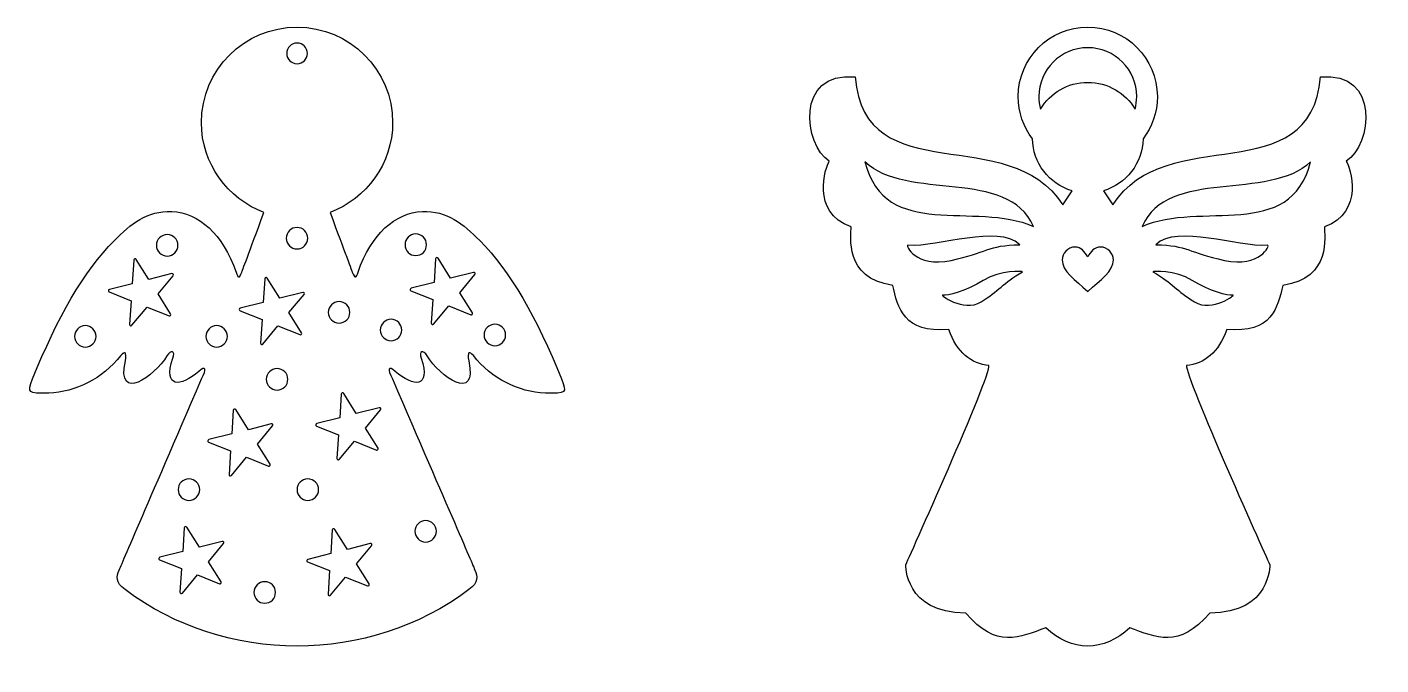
# Model space of a CAD drawing. Header units: centimetres. Extents: x -1 to 124, y -94 to 8.
# Drawn here: x -0.39 to 21.48, y -17.88 to -7.58 of the extents above; entities that cross this region are included whole.
import ezdxf

# ---------------------------------------------------------------- set-up
doc = ezdxf.new("R2010")
doc.units = ezdxf.units.CM
doc.header["$MEASUREMENT"] = 0
doc.layers.add('layer 1', color=7, linetype='Continuous')

msp = doc.modelspace()

# ---------------------------------------------------------------- linework, layer by layer
at = {"layer": 'layer 1', "color": 250}
for points, knots in [([(1.87031, -12.89317), (1.92818, -12.78726), (2.01422, -12.81246), (1.96444, -12.93025), (1.96444, -12.93025), (1.80506, -13.42258), (2.08884, -13.39408), (2.38656, -13.1413), (2.38656, -13.1413), (2.49564, -13.04765), (2.51847, -13.09566), (2.42934, -13.26394), (2.42934, -13.26394), (1.5414, -15.32316), (1.09742, -16.35274), (1.09742, -16.35274), (1.09742, -16.35274), (1.05756, -16.45365), (1.03178, -16.55174), (1.19439, -16.66649), (1.19439, -16.66649), (2.8079, -17.8842), (5.13552, -17.8842), (6.74903, -16.66649), (6.74903, -16.66649), (6.91164, -16.55174), (6.88586, -16.45365), (6.846, -16.35274), (6.846, -16.35274), (6.846, -16.35274), (6.40202, -15.32316), (5.51408, -13.26394), (5.51408, -13.26394), (5.42495, -13.09566), (5.44778, -13.04765), (5.55686, -13.1413), (5.55686, -13.1413), (5.85458, -13.39408), (6.13836, -13.42258), (5.97898, -12.93025), (5.97898, -12.93025), (5.9292, -12.81246), (6.01524, -12.78726), (6.07311, -12.89317), (6.07311, -12.89317), (6.27172, -13.22058), (6.89651, -13.66165), (6.74476, -12.97161), (6.74476, -12.97161), (6.72194, -12.82872), (6.75379, -12.80497), (6.82035, -12.88748), (6.82035, -12.88748), (7.11767, -13.26134), (7.54406, -13.47572), (7.98402, -13.4921), (7.98402, -13.4921), (8.32435, -13.5066), (8.33297, -13.48809), (8.24311, -13.26389), (8.24311, -13.26389), (7.8467, -12.27466), (7.41776, -11.52534), (6.92318, -11.02893), (6.92318, -11.02893), (6.65727, -10.76204), (6.39395, -10.54221), (5.99592, -10.55978), (5.99592, -10.55978), (5.55631, -10.57918), (5.17303, -10.92269), (4.95655, -11.53846), (4.95655, -11.53846), (4.92799, -11.63454), (4.90564, -11.64881), (4.86384, -11.53846), (4.86384, -11.53846), (4.86384, -11.53846), (4.74454, -11.21708), (4.50591, -10.57429), (4.50591, -10.57429), (5.08974, -10.35381), (5.5164, -9.78548), (5.5164, -9.12446), (5.5164, -9.12446), (5.5164, -8.27136), (4.82483, -7.57977), (3.97171, -7.57977), (3.97171, -7.57977), (3.11859, -7.57977), (2.42702, -8.27136), (2.42702, -9.12446), (2.42702, -9.12446), (2.42702, -9.78548), (2.85368, -10.35381), (3.43751, -10.57429), (3.43751, -10.57429), (3.19888, -11.21708), (3.07958, -11.53846), (3.07958, -11.53846), (3.07958, -11.53846), (3.03778, -11.64881), (3.01543, -11.63454), (2.98687, -11.53846), (2.98687, -11.53846), (2.77039, -10.92269), (2.38711, -10.57918), (1.9475, -10.55978), (1.9475, -10.55978), (1.54947, -10.54221), (1.28615, -10.76204), (1.02024, -11.02893), (1.02024, -11.02893), (0.52566, -11.52534), (0.09672, -12.27466), (-0.29969, -13.26389), (-0.29969, -13.26389), (-0.38955, -13.48809), (-0.38093, -13.5066), (-0.0406, -13.4921), (-0.0406, -13.4921), (0.39936, -13.47572), (0.82575, -13.26134), (1.12307, -12.88748), (1.12307, -12.88748), (1.18963, -12.80497), (1.22148, -12.82872), (1.19866, -12.97161), (1.19866, -12.97161), (1.04691, -13.66165), (1.6717, -13.22058), (1.87031, -12.89317)], [0, 0, 0, 0, 0.02941176, 0.02941176, 0.02941176, 0.02941176, 0.05882353, 0.05882353, 0.05882353, 0.05882353, 0.08823529, 0.08823529, 0.08823529, 0.08823529, 0.11764706, 0.11764706, 0.11764706, 0.11764706, 0.14705882, 0.14705882, 0.14705882, 0.14705882, 0.17647059, 0.17647059, 0.17647059, 0.17647059, 0.20588235, 0.20588235, 0.20588235, 0.20588235, 0.23529412, 0.23529412, 0.23529412, 0.23529412, 0.26470588, 0.26470588, 0.26470588, 0.26470588, 0.29411765, 0.29411765, 0.29411765, 0.29411765, 0.32352941, 0.32352941, 0.32352941, 0.32352941, 0.35294118, 0.35294118, 0.35294118, 0.35294118, 0.38235294, 0.38235294, 0.38235294, 0.38235294, 0.41176471, 0.41176471, 0.41176471, 0.41176471, 0.44117647, 0.44117647, 0.44117647, 0.44117647, 0.47058824, 0.47058824, 0.47058824, 0.47058824, 0.5, 0.5, 0.5, 0.5, 0.52941176, 0.52941176, 0.52941176, 0.52941176, 0.55882353, 0.55882353, 0.55882353, 0.55882353, 0.58823529, 0.58823529, 0.58823529, 0.58823529, 0.61764706, 0.61764706, 0.61764706, 0.61764706, 0.64705882, 0.64705882, 0.64705882, 0.64705882, 0.67647059, 0.67647059, 0.67647059, 0.67647059, 0.70588235, 0.70588235, 0.70588235, 0.70588235, 0.73529412, 0.73529412, 0.73529412, 0.73529412, 0.76470588, 0.76470588, 0.76470588, 0.76470588, 0.79411765, 0.79411765, 0.79411765, 0.79411765, 0.82352941, 0.82352941, 0.82352941, 0.82352941, 0.85294118, 0.85294118, 0.85294118, 0.85294118, 0.88235294, 0.88235294, 0.88235294, 0.88235294, 0.91176471, 0.91176471, 0.91176471, 0.91176471, 0.94117647, 0.94117647, 0.94117647, 0.94117647, 1, 1, 1, 1]), ([(15.14825, -13.04663), (15.19257, -13.19604), (13.80544, -16.26376), (13.80544, -16.26376), (13.80544, -16.26376), (13.80544, -16.26376), (13.78393, -17.04651), (14.77492, -17.04651), (14.77492, -17.04651), (15.27039, -17.62818), (15.64386, -17.44144), (16.06756, -17.28348), (16.06756, -17.28348), (16.48375, -17.67853), (17.00777, -17.67853), (17.42396, -17.28348), (17.42396, -17.28348), (17.84766, -17.44144), (18.22113, -17.62818), (18.7166, -17.04651), (18.7166, -17.04651), (19.70759, -17.04651), (19.68608, -16.26376), (19.68608, -16.26376), (19.68608, -16.26376), (19.68608, -16.26376), (18.29895, -13.19604), (18.34327, -13.04663), (18.34327, -13.04663), (18.61972, -13.0215), (18.86752, -12.83839), (18.9896, -12.46496), (18.9896, -12.46496), (19.72208, -12.52961), (19.81543, -12.11309), (19.89441, -11.75405), (19.89441, -11.75405), (20.69868, -11.63198), (20.56229, -10.9498), (20.56946, -10.80616), (20.56946, -10.80616), (21.22653, -10.56919), (20.98466, -9.84532), (20.92134, -9.747), (20.92134, -9.747), (21.33068, -9.48847), (21.4815, -8.29289), (20.50486, -8.38626), (20.50486, -8.38626), (20.35011, -10.25326), (18.00779, -9.09596), (17.15089, -10.45151), (17.15089, -10.45151), (17.15089, -10.45151), (16.99876, -10.22424), (16.99876, -10.22424), (16.99876, -10.22424), (17.3637, -10.11676), (17.63158, -9.78272), (17.63963, -9.38491), (17.63963, -9.38491), (17.7839, -9.19589), (17.86959, -8.95977), (17.86959, -8.70361), (17.86959, -8.70361), (17.86959, -8.08293), (17.36643, -7.57977), (16.74575, -7.57977), (16.74575, -7.57977), (16.12507, -7.57977), (15.62191, -8.08293), (15.62191, -8.70361), (15.62191, -8.70361), (15.62191, -8.95977), (15.70762, -9.19591), (15.85189, -9.38492), (15.85189, -9.38492), (15.85975, -9.77378), (16.11911, -10.11509), (16.49279, -10.22421), (16.49279, -10.22421), (16.49279, -10.22421), (16.34063, -10.45151), (16.34063, -10.45151), (16.34063, -10.45151), (15.48373, -9.09595), (13.14141, -10.25326), (12.98666, -8.38626), (12.98666, -8.38626), (12.01002, -8.29289), (12.16085, -9.48847), (12.57018, -9.747), (12.57018, -9.747), (12.50686, -9.84532), (12.26499, -10.56919), (12.92206, -10.80616), (12.92206, -10.80616), (12.92923, -10.9498), (12.79284, -11.63198), (13.59711, -11.75405), (13.59711, -11.75405), (13.67609, -12.11309), (13.76944, -12.52961), (14.50192, -12.46496), (14.50192, -12.46496), (14.62401, -12.83839), (14.8718, -13.0215), (15.14825, -13.04663)], [0, 0, 0, 0, 0.03571429, 0.03571429, 0.03571429, 0.03571429, 0.07142857, 0.07142857, 0.07142857, 0.07142857, 0.10714286, 0.10714286, 0.10714286, 0.10714286, 0.14285714, 0.14285714, 0.14285714, 0.14285714, 0.17857143, 0.17857143, 0.17857143, 0.17857143, 0.21428571, 0.21428571, 0.21428571, 0.21428571, 0.25, 0.25, 0.25, 0.25, 0.28571429, 0.28571429, 0.28571429, 0.28571429, 0.32142857, 0.32142857, 0.32142857, 0.32142857, 0.35714286, 0.35714286, 0.35714286, 0.35714286, 0.39285714, 0.39285714, 0.39285714, 0.39285714, 0.42857143, 0.42857143, 0.42857143, 0.42857143, 0.46428571, 0.46428571, 0.46428571, 0.46428571, 0.5, 0.5, 0.5, 0.5, 0.53571429, 0.53571429, 0.53571429, 0.53571429, 0.57142857, 0.57142857, 0.57142857, 0.57142857, 0.60714286, 0.60714286, 0.60714286, 0.60714286, 0.64285714, 0.64285714, 0.64285714, 0.64285714, 0.67857143, 0.67857143, 0.67857143, 0.67857143, 0.71428571, 0.71428571, 0.71428571, 0.71428571, 0.75, 0.75, 0.75, 0.75, 0.78571429, 0.78571429, 0.78571429, 0.78571429, 0.82142857, 0.82142857, 0.82142857, 0.82142857, 0.85714286, 0.85714286, 0.85714286, 0.85714286, 0.89285714, 0.89285714, 0.89285714, 0.89285714, 0.92857143, 0.92857143, 0.92857143, 0.92857143, 1, 1, 1, 1]), ([(4.13839, -8.00537), (4.13839, -8.09742), (4.06376, -8.17204), (3.97171, -8.17204), (3.97171, -8.17204), (3.87966, -8.17204), (3.80503, -8.09742), (3.80503, -8.00537), (3.80503, -8.00537), (3.80503, -7.91333), (3.87966, -7.8387), (3.97171, -7.8387), (3.97171, -7.8387), (4.06376, -7.8387), (4.13839, -7.91333), (4.13839, -8.00537)], [0, 0, 0, 0, 0.2, 0.2, 0.2, 0.2, 0.4, 0.4, 0.4, 0.4, 0.6, 0.6, 0.6, 0.6, 1, 1, 1, 1]), ([(16.74576, -8.47245), (16.42157, -8.47245), (16.13767, -8.64501), (15.98093, -8.90327), (15.98093, -8.90327), (15.96432, -8.8395), (15.95548, -8.77259), (15.95548, -8.70361), (15.95548, -8.70361), (15.95548, -8.26717), (16.30929, -7.91333), (16.74575, -7.91333), (16.74575, -7.91333), (17.1822, -7.91333), (17.53604, -8.26717), (17.53604, -8.70361), (17.53604, -8.70361), (17.53604, -8.77259), (17.5272, -8.83949), (17.5106, -8.90327), (17.5106, -8.90327), (17.35385, -8.64501), (17.06995, -8.47245), (16.74576, -8.47245)], [0, 0, 0, 0, 0.14285714, 0.14285714, 0.14285714, 0.14285714, 0.28571429, 0.28571429, 0.28571429, 0.28571429, 0.42857143, 0.42857143, 0.42857143, 0.42857143, 0.57142857, 0.57142857, 0.57142857, 0.57142857, 0.71428571, 0.71428571, 0.71428571, 0.71428571, 1, 1, 1, 1]), ([(15.86789, -10.79877), (14.9277, -10.38092), (13.46914, -11.04901), (13.14624, -9.75752), (13.14624, -9.75752), (13.82323, -10.40332), (15.45769, -9.85016), (15.86789, -10.79877)], [0, 0, 0, 0, 0.33333333, 0.33333333, 0.33333333, 0.33333333, 1, 1, 1, 1]), ([(17.62363, -10.79877), (18.03383, -9.85016), (19.66828, -10.40334), (20.34528, -9.75752), (20.34528, -9.75752), (20.02238, -11.04901), (18.56382, -10.38092), (17.62363, -10.79877)], [0, 0, 0, 0, 0.33333333, 0.33333333, 0.33333333, 0.33333333, 1, 1, 1, 1]), ([(1.87412, -11.27892), (1.77803, -11.27892), (1.70014, -11.20102), (1.70014, -11.10493), (1.70014, -11.10493), (1.70014, -11.00885), (1.77803, -10.93096), (1.87412, -10.93096), (1.87412, -10.93096), (1.9702, -10.93096), (2.0481, -11.00885), (2.0481, -11.10493), (2.0481, -11.10493), (2.0481, -11.20102), (1.9702, -11.27892), (1.87412, -11.27892)], [0, 0, 0, 0, 0.2, 0.2, 0.2, 0.2, 0.4, 0.4, 0.4, 0.4, 0.6, 0.6, 0.6, 0.6, 1, 1, 1, 1]), ([(4.1457, -10.99085), (4.1457, -11.08693), (4.0678, -11.16482), (3.97171, -11.16482), (3.97171, -11.16482), (3.87562, -11.16482), (3.79772, -11.08693), (3.79772, -10.99085), (3.79772, -10.99085), (3.79772, -10.89476), (3.87562, -10.81686), (3.97171, -10.81686), (3.97171, -10.81686), (4.0678, -10.81686), (4.1457, -10.89476), (4.1457, -10.99085)], [0, 0, 0, 0, 0.2, 0.2, 0.2, 0.2, 0.4, 0.4, 0.4, 0.4, 0.6, 0.6, 0.6, 0.6, 1, 1, 1, 1]), ([(5.88987, -11.27036), (5.79379, -11.27036), (5.7159, -11.19246), (5.7159, -11.09638), (5.7159, -11.09638), (5.7159, -11.00029), (5.79379, -10.9224), (5.88987, -10.9224), (5.88987, -10.9224), (5.98596, -10.9224), (6.06386, -11.00029), (6.06386, -11.09638), (6.06386, -11.09638), (6.06386, -11.19246), (5.98596, -11.27036), (5.88987, -11.27036)], [0, 0, 0, 0, 0.2, 0.2, 0.2, 0.2, 0.4, 0.4, 0.4, 0.4, 0.6, 0.6, 0.6, 0.6, 1, 1, 1, 1]), ([(15.64888, -11.09499), (15.13005, -11.10397), (15.11569, -11.22605), (14.53761, -11.34812), (14.53761, -11.34812), (13.95955, -11.47019), (13.79437, -11.10036), (13.84104, -11.10397), (13.84104, -11.10397), (14.3364, -11.14209), (15.28959, -10.76175), (15.64888, -11.09499)], [0, 0, 0, 0, 0.25, 0.25, 0.25, 0.25, 0.5, 0.5, 0.5, 0.5, 1, 1, 1, 1]), ([(18.95391, -11.34812), (18.37583, -11.22605), (18.36147, -11.10397), (17.84264, -11.09499), (17.84264, -11.09499), (18.20194, -10.76174), (19.15512, -11.1421), (19.65048, -11.10397), (19.65048, -11.10397), (19.69715, -11.10036), (19.53197, -11.47019), (18.95391, -11.34812)], [0, 0, 0, 0, 0.25, 0.25, 0.25, 0.25, 0.5, 0.5, 0.5, 0.5, 1, 1, 1, 1]), ([(16.74576, -11.84905), (16.53839, -11.66728), (16.33104, -11.52139), (16.33104, -11.33961), (16.33104, -11.33961), (16.33104, -11.23926), (16.42392, -11.13271), (16.53839, -11.13271), (16.53839, -11.13271), (16.6421, -11.13271), (16.69393, -11.20327), (16.74576, -11.29415), (16.74576, -11.29415), (16.79759, -11.20327), (16.84942, -11.13271), (16.95313, -11.13271), (16.95313, -11.13271), (17.0676, -11.13271), (17.16048, -11.23926), (17.16048, -11.33961), (17.16048, -11.33961), (17.16048, -11.52139), (16.95313, -11.66728), (16.74576, -11.84905)], [0, 0, 0, 0, 0.14285714, 0.14285714, 0.14285714, 0.14285714, 0.28571429, 0.28571429, 0.28571429, 0.28571429, 0.42857143, 0.42857143, 0.42857143, 0.42857143, 0.57142857, 0.57142857, 0.57142857, 0.57142857, 0.71428571, 0.71428571, 0.71428571, 0.71428571, 1, 1, 1, 1]), ([(1.97126, -11.59766), (1.97126, -11.59766), (1.72562, -11.8911), (1.72562, -11.8911), (1.72562, -11.8911), (1.72562, -11.8911), (1.93003, -12.21461), (1.93003, -12.21461), (1.93003, -12.21461), (1.93512, -12.22265), (1.93447, -12.23262), (1.92838, -12.23994), (1.92838, -12.23994), (1.92227, -12.24724), (1.91258, -12.24969), (1.90375, -12.24613), (1.90375, -12.24613), (1.90375, -12.24613), (1.54878, -12.10321), (1.54878, -12.10321), (1.54878, -12.10321), (1.54878, -12.10321), (1.30427, -12.39758), (1.30427, -12.39758), (1.30427, -12.39758), (1.29819, -12.40489), (1.2885, -12.40737), (1.27966, -12.40382), (1.27966, -12.40382), (1.27084, -12.40029), (1.26552, -12.39182), (1.26618, -12.38233), (1.26618, -12.38233), (1.26618, -12.38233), (1.29242, -12.00054), (1.29242, -12.00054), (1.29242, -12.00054), (1.29242, -12.00054), (0.93687, -11.85898), (0.93687, -11.85898), (0.93687, -11.85898), (0.92804, -11.85546), (0.92271, -11.84701), (0.92334, -11.83753), (0.92334, -11.83753), (0.92398, -11.82802), (0.93038, -11.82036), (0.93962, -11.81805), (0.93962, -11.81805), (0.93962, -11.81805), (1.31082, -11.72502), (1.31082, -11.72502), (1.31082, -11.72502), (1.31082, -11.72502), (1.33559, -11.34314), (1.33559, -11.34314), (1.33559, -11.34314), (1.33622, -11.33365), (1.34259, -11.32597), (1.35183, -11.32364), (1.35183, -11.32364), (1.36104, -11.3213), (1.37031, -11.32504), (1.37538, -11.33309), (1.37538, -11.33309), (1.37538, -11.33309), (1.57855, -11.65738), (1.57855, -11.65738), (1.57855, -11.65738), (1.57855, -11.65738), (1.9494, -11.56293), (1.9494, -11.56293), (1.9494, -11.56293), (1.95862, -11.56057), (1.9679, -11.5643), (1.97296, -11.57233), (1.97296, -11.57233), (1.97804, -11.5804), (1.97735, -11.59037), (1.97126, -11.59766)], [0, 0, 0, 0, 0.04761905, 0.04761905, 0.04761905, 0.04761905, 0.0952381, 0.0952381, 0.0952381, 0.0952381, 0.14285714, 0.14285714, 0.14285714, 0.14285714, 0.19047619, 0.19047619, 0.19047619, 0.19047619, 0.23809524, 0.23809524, 0.23809524, 0.23809524, 0.28571429, 0.28571429, 0.28571429, 0.28571429, 0.33333333, 0.33333333, 0.33333333, 0.33333333, 0.38095238, 0.38095238, 0.38095238, 0.38095238, 0.42857143, 0.42857143, 0.42857143, 0.42857143, 0.47619048, 0.47619048, 0.47619048, 0.47619048, 0.52380952, 0.52380952, 0.52380952, 0.52380952, 0.57142857, 0.57142857, 0.57142857, 0.57142857, 0.61904762, 0.61904762, 0.61904762, 0.61904762, 0.66666667, 0.66666667, 0.66666667, 0.66666667, 0.71428571, 0.71428571, 0.71428571, 0.71428571, 0.76190476, 0.76190476, 0.76190476, 0.76190476, 0.80952381, 0.80952381, 0.80952381, 0.80952381, 0.85714286, 0.85714286, 0.85714286, 0.85714286, 0.9047619, 0.9047619, 0.9047619, 0.9047619, 1, 1, 1, 1]), ([(6.16655, -11.98152), (6.16655, -11.98152), (5.81102, -11.83996), (5.81102, -11.83996), (5.81102, -11.83996), (5.80218, -11.83644), (5.79684, -11.82798), (5.79748, -11.8185), (5.79748, -11.8185), (5.79812, -11.809), (5.80452, -11.80134), (5.81376, -11.79902), (5.81376, -11.79902), (5.81376, -11.79902), (6.18495, -11.706), (6.18495, -11.706), (6.18495, -11.706), (6.18495, -11.706), (6.20974, -11.32412), (6.20974, -11.32412), (6.20974, -11.32412), (6.21035, -11.31462), (6.21674, -11.30694), (6.22596, -11.30461), (6.22596, -11.30461), (6.23519, -11.30228), (6.24446, -11.30601), (6.24951, -11.31406), (6.24951, -11.31406), (6.24951, -11.31406), (6.4527, -11.63836), (6.4527, -11.63836), (6.4527, -11.63836), (6.4527, -11.63836), (6.82355, -11.5439), (6.82355, -11.5439), (6.82355, -11.5439), (6.83276, -11.54154), (6.84204, -11.54528), (6.84711, -11.55332), (6.84711, -11.55332), (6.85219, -11.56137), (6.8515, -11.57134), (6.84539, -11.57864), (6.84539, -11.57864), (6.84539, -11.57864), (6.59975, -11.87208), (6.59975, -11.87208), (6.59975, -11.87208), (6.59975, -11.87208), (6.80418, -12.19558), (6.80418, -12.19558), (6.80418, -12.19558), (6.80926, -12.20362), (6.80862, -12.2136), (6.80251, -12.22092), (6.80251, -12.22092), (6.79642, -12.22822), (6.78672, -12.23066), (6.7779, -12.2271), (6.7779, -12.2271), (6.7779, -12.2271), (6.42291, -12.08418), (6.42291, -12.08418), (6.42291, -12.08418), (6.42291, -12.08418), (6.17842, -12.37856), (6.17842, -12.37856), (6.17842, -12.37856), (6.17234, -12.38586), (6.16264, -12.38834), (6.1538, -12.3848), (6.1538, -12.3848), (6.14498, -12.38126), (6.13966, -12.3728), (6.14031, -12.3633), (6.14031, -12.3633), (6.14031, -12.3633), (6.16655, -11.98152), (6.16655, -11.98152)], [0, 0, 0, 0, 0.04761905, 0.04761905, 0.04761905, 0.04761905, 0.0952381, 0.0952381, 0.0952381, 0.0952381, 0.14285714, 0.14285714, 0.14285714, 0.14285714, 0.19047619, 0.19047619, 0.19047619, 0.19047619, 0.23809524, 0.23809524, 0.23809524, 0.23809524, 0.28571429, 0.28571429, 0.28571429, 0.28571429, 0.33333333, 0.33333333, 0.33333333, 0.33333333, 0.38095238, 0.38095238, 0.38095238, 0.38095238, 0.42857143, 0.42857143, 0.42857143, 0.42857143, 0.47619048, 0.47619048, 0.47619048, 0.47619048, 0.52380952, 0.52380952, 0.52380952, 0.52380952, 0.57142857, 0.57142857, 0.57142857, 0.57142857, 0.61904762, 0.61904762, 0.61904762, 0.61904762, 0.66666667, 0.66666667, 0.66666667, 0.66666667, 0.71428571, 0.71428571, 0.71428571, 0.71428571, 0.76190476, 0.76190476, 0.76190476, 0.76190476, 0.80952381, 0.80952381, 0.80952381, 0.80952381, 0.85714286, 0.85714286, 0.85714286, 0.85714286, 0.9047619, 0.9047619, 0.9047619, 0.9047619, 1, 1, 1, 1]), ([(15.69376, -11.53124), (15.37421, -11.71796), (15.30958, -11.84363), (15.02233, -12.01957), (15.02233, -12.01957), (14.73508, -12.1955), (14.33295, -11.88672), (14.40477, -11.90826), (14.40477, -11.90826), (14.47658, -11.92981), (14.77459, -11.84721), (15.05823, -11.67127), (15.05823, -11.67127), (15.34188, -11.49533), (15.69376, -11.53124), (15.69376, -11.53124)], [0, 0, 0, 0, 0.2, 0.2, 0.2, 0.2, 0.4, 0.4, 0.4, 0.4, 0.6, 0.6, 0.6, 0.6, 1, 1, 1, 1]), ([(18.46919, -12.01957), (18.18196, -11.84363), (18.11731, -11.71796), (17.79776, -11.53124), (17.79776, -11.53124), (17.79776, -11.53124), (18.14964, -11.49533), (18.43329, -11.67127), (18.43329, -11.67127), (18.71693, -11.84721), (19.01494, -11.92981), (19.08675, -11.90826), (19.08675, -11.90826), (19.15857, -11.88672), (18.75644, -12.1955), (18.46919, -12.01957)], [0, 0, 0, 0, 0.2, 0.2, 0.2, 0.2, 0.4, 0.4, 0.4, 0.4, 0.6, 0.6, 0.6, 0.6, 1, 1, 1, 1]), ([(3.66388, -12.40553), (3.66388, -12.40553), (3.41939, -12.6999), (3.41939, -12.6999), (3.41939, -12.6999), (3.41331, -12.70721), (3.40362, -12.70969), (3.39478, -12.70614), (3.39478, -12.70614), (3.38596, -12.70261), (3.38063, -12.69416), (3.3813, -12.68465), (3.3813, -12.68465), (3.3813, -12.68465), (3.40754, -12.30286), (3.40754, -12.30286), (3.40754, -12.30286), (3.40754, -12.30286), (3.05199, -12.1613), (3.05199, -12.1613), (3.05199, -12.1613), (3.04316, -12.15778), (3.03783, -12.14933), (3.03846, -12.13985), (3.03846, -12.13985), (3.0391, -12.13034), (3.0455, -12.12269), (3.05474, -12.12037), (3.05474, -12.12037), (3.05474, -12.12037), (3.42594, -12.02734), (3.42594, -12.02734), (3.42594, -12.02734), (3.42594, -12.02734), (3.45071, -11.64546), (3.45071, -11.64546), (3.45071, -11.64546), (3.45132, -11.63597), (3.45771, -11.62829), (3.46695, -11.62596), (3.46695, -11.62596), (3.47616, -11.62362), (3.48543, -11.62736), (3.49048, -11.63542), (3.49048, -11.63542), (3.49048, -11.63542), (3.69367, -11.9597), (3.69367, -11.9597), (3.69367, -11.9597), (3.69367, -11.9597), (4.06452, -11.86525), (4.06452, -11.86525), (4.06452, -11.86525), (4.07374, -11.86289), (4.08302, -11.86662), (4.08808, -11.87466), (4.08808, -11.87466), (4.09316, -11.88272), (4.09247, -11.89269), (4.08638, -11.89998), (4.08638, -11.89998), (4.08638, -11.89998), (3.84072, -12.19344), (3.84072, -12.19344), (3.84072, -12.19344), (3.84072, -12.19344), (4.04515, -12.51693), (4.04515, -12.51693), (4.04515, -12.51693), (4.05024, -12.52498), (4.04959, -12.53494), (4.0435, -12.54226), (4.0435, -12.54226), (4.03739, -12.54957), (4.0277, -12.55201), (4.01887, -12.54845), (4.01887, -12.54845), (4.01887, -12.54845), (3.66388, -12.40553), (3.66388, -12.40553)], [0, 0, 0, 0, 0.04761905, 0.04761905, 0.04761905, 0.04761905, 0.0952381, 0.0952381, 0.0952381, 0.0952381, 0.14285714, 0.14285714, 0.14285714, 0.14285714, 0.19047619, 0.19047619, 0.19047619, 0.19047619, 0.23809524, 0.23809524, 0.23809524, 0.23809524, 0.28571429, 0.28571429, 0.28571429, 0.28571429, 0.33333333, 0.33333333, 0.33333333, 0.33333333, 0.38095238, 0.38095238, 0.38095238, 0.38095238, 0.42857143, 0.42857143, 0.42857143, 0.42857143, 0.47619048, 0.47619048, 0.47619048, 0.47619048, 0.52380952, 0.52380952, 0.52380952, 0.52380952, 0.57142857, 0.57142857, 0.57142857, 0.57142857, 0.61904762, 0.61904762, 0.61904762, 0.61904762, 0.66666667, 0.66666667, 0.66666667, 0.66666667, 0.71428571, 0.71428571, 0.71428571, 0.71428571, 0.76190476, 0.76190476, 0.76190476, 0.76190476, 0.80952381, 0.80952381, 0.80952381, 0.80952381, 0.85714286, 0.85714286, 0.85714286, 0.85714286, 0.9047619, 0.9047619, 0.9047619, 0.9047619, 1, 1, 1, 1]), ([(4.8249, -12.18872), (4.8249, -12.28481), (4.747, -12.3627), (4.65092, -12.3627), (4.65092, -12.3627), (4.55483, -12.3627), (4.47694, -12.28481), (4.47694, -12.18872), (4.47694, -12.18872), (4.47694, -12.09264), (4.55483, -12.01474), (4.65092, -12.01474), (4.65092, -12.01474), (4.747, -12.01474), (4.8249, -12.09264), (4.8249, -12.18872)], [0, 0, 0, 0, 0.2, 0.2, 0.2, 0.2, 0.4, 0.4, 0.4, 0.4, 0.6, 0.6, 0.6, 0.6, 1, 1, 1, 1]), ([(0.55075, -12.40262), (0.64684, -12.40262), (0.72474, -12.48052), (0.72474, -12.57661), (0.72474, -12.57661), (0.72474, -12.6727), (0.64684, -12.7506), (0.55075, -12.7506), (0.55075, -12.7506), (0.45466, -12.7506), (0.37676, -12.6727), (0.37676, -12.57661), (0.37676, -12.57661), (0.37676, -12.48052), (0.45466, -12.40262), (0.55075, -12.40262)], [0, 0, 0, 0, 0.2, 0.2, 0.2, 0.2, 0.4, 0.4, 0.4, 0.4, 0.6, 0.6, 0.6, 0.6, 1, 1, 1, 1]), ([(2.67271, -12.40262), (2.7688, -12.40262), (2.8467, -12.48052), (2.8467, -12.5766), (2.8467, -12.5766), (2.8467, -12.67269), (2.7688, -12.75058), (2.67271, -12.75058), (2.67271, -12.75058), (2.57662, -12.75058), (2.49872, -12.67269), (2.49872, -12.5766), (2.49872, -12.5766), (2.49872, -12.48052), (2.57662, -12.40262), (2.67271, -12.40262)], [0, 0, 0, 0, 0.2, 0.2, 0.2, 0.2, 0.4, 0.4, 0.4, 0.4, 0.6, 0.6, 0.6, 0.6, 1, 1, 1, 1]), ([(5.49056, -12.6479), (5.39448, -12.6479), (5.31659, -12.57001), (5.31659, -12.47393), (5.31659, -12.47393), (5.31659, -12.37784), (5.39448, -12.29994), (5.49056, -12.29994), (5.49056, -12.29994), (5.58666, -12.29994), (5.66455, -12.37784), (5.66455, -12.47393), (5.66455, -12.47393), (5.66455, -12.57001), (5.58666, -12.6479), (5.49056, -12.6479)], [0, 0, 0, 0, 0.2, 0.2, 0.2, 0.2, 0.4, 0.4, 0.4, 0.4, 0.6, 0.6, 0.6, 0.6, 1, 1, 1, 1]), ([(6.99362, -12.55378), (6.99362, -12.45769), (7.07151, -12.3798), (7.16759, -12.3798), (7.16759, -12.3798), (7.26368, -12.3798), (7.34158, -12.45769), (7.34158, -12.55378), (7.34158, -12.55378), (7.34158, -12.64986), (7.26368, -12.72776), (7.16759, -12.72776), (7.16759, -12.72776), (7.07151, -12.72776), (6.99362, -12.64986), (6.99362, -12.55378)], [0, 0, 0, 0, 0.2, 0.2, 0.2, 0.2, 0.4, 0.4, 0.4, 0.4, 0.6, 0.6, 0.6, 0.6, 1, 1, 1, 1]), ([(3.64926, -13.09625), (3.74535, -13.09625), (3.82324, -13.17414), (3.82324, -13.27024), (3.82324, -13.27024), (3.82324, -13.36632), (3.74535, -13.44421), (3.64926, -13.44421), (3.64926, -13.44421), (3.55318, -13.44421), (3.47528, -13.36632), (3.47528, -13.27024), (3.47528, -13.27024), (3.47528, -13.17414), (3.55318, -13.09625), (3.64926, -13.09625)], [0, 0, 0, 0, 0.2, 0.2, 0.2, 0.2, 0.4, 0.4, 0.4, 0.4, 0.6, 0.6, 0.6, 0.6, 1, 1, 1, 1]), ([(4.28972, -13.98453), (4.28972, -13.98453), (4.66091, -13.8915), (4.66091, -13.8915), (4.66091, -13.8915), (4.66091, -13.8915), (4.6857, -13.50962), (4.6857, -13.50962), (4.6857, -13.50962), (4.68631, -13.50013), (4.69268, -13.49245), (4.70192, -13.49012), (4.70192, -13.49012), (4.71114, -13.48778), (4.72042, -13.49152), (4.72547, -13.49958), (4.72547, -13.49958), (4.72547, -13.49958), (4.92866, -13.82386), (4.92866, -13.82386), (4.92866, -13.82386), (4.92866, -13.82386), (5.2995, -13.72941), (5.2995, -13.72941), (5.2995, -13.72941), (5.30872, -13.72705), (5.318, -13.73078), (5.32307, -13.73882), (5.32307, -13.73882), (5.32814, -13.74688), (5.32746, -13.75685), (5.32135, -13.76414), (5.32135, -13.76414), (5.32135, -13.76414), (5.07571, -14.0576), (5.07571, -14.0576), (5.07571, -14.0576), (5.07571, -14.0576), (5.28014, -14.38109), (5.28014, -14.38109), (5.28014, -14.38109), (5.28522, -14.38913), (5.28458, -14.3991), (5.27847, -14.40642), (5.27847, -14.40642), (5.27236, -14.41373), (5.26268, -14.41617), (5.25384, -14.41261), (5.25384, -14.41261), (5.25384, -14.41261), (4.89887, -14.26969), (4.89887, -14.26969), (4.89887, -14.26969), (4.89887, -14.26969), (4.65436, -14.56406), (4.65436, -14.56406), (4.65436, -14.56406), (4.64828, -14.57137), (4.6386, -14.57385), (4.62976, -14.5703), (4.62976, -14.5703), (4.62094, -14.56677), (4.61562, -14.55832), (4.61627, -14.54881), (4.61627, -14.54881), (4.61627, -14.54881), (4.64251, -14.16702), (4.64251, -14.16702), (4.64251, -14.16702), (4.64251, -14.16702), (4.28696, -14.02546), (4.28696, -14.02546), (4.28696, -14.02546), (4.27814, -14.02194), (4.2728, -14.01349), (4.27344, -14.00401), (4.27344, -14.00401), (4.27407, -13.9945), (4.28048, -13.98685), (4.28972, -13.98453)], [0, 0, 0, 0, 0.04761905, 0.04761905, 0.04761905, 0.04761905, 0.0952381, 0.0952381, 0.0952381, 0.0952381, 0.14285714, 0.14285714, 0.14285714, 0.14285714, 0.19047619, 0.19047619, 0.19047619, 0.19047619, 0.23809524, 0.23809524, 0.23809524, 0.23809524, 0.28571429, 0.28571429, 0.28571429, 0.28571429, 0.33333333, 0.33333333, 0.33333333, 0.33333333, 0.38095238, 0.38095238, 0.38095238, 0.38095238, 0.42857143, 0.42857143, 0.42857143, 0.42857143, 0.47619048, 0.47619048, 0.47619048, 0.47619048, 0.52380952, 0.52380952, 0.52380952, 0.52380952, 0.57142857, 0.57142857, 0.57142857, 0.57142857, 0.61904762, 0.61904762, 0.61904762, 0.61904762, 0.66666667, 0.66666667, 0.66666667, 0.66666667, 0.71428571, 0.71428571, 0.71428571, 0.71428571, 0.76190476, 0.76190476, 0.76190476, 0.76190476, 0.80952381, 0.80952381, 0.80952381, 0.80952381, 0.85714286, 0.85714286, 0.85714286, 0.85714286, 0.9047619, 0.9047619, 0.9047619, 0.9047619, 1, 1, 1, 1]), ([(3.18486, -14.08396), (3.18486, -14.08396), (3.55571, -13.98949), (3.55571, -13.98949), (3.55571, -13.98949), (3.56492, -13.98713), (3.5742, -13.99088), (3.57927, -13.9989), (3.57927, -13.9989), (3.58435, -14.00697), (3.58366, -14.01694), (3.57755, -14.02422), (3.57755, -14.02422), (3.57755, -14.02422), (3.33191, -14.31768), (3.33191, -14.31768), (3.33191, -14.31768), (3.33191, -14.31768), (3.53634, -14.64118), (3.53634, -14.64118), (3.53634, -14.64118), (3.54142, -14.64922), (3.54078, -14.6592), (3.53467, -14.66652), (3.53467, -14.66652), (3.52858, -14.67381), (3.51888, -14.67626), (3.51006, -14.6727), (3.51006, -14.6727), (3.51006, -14.6727), (3.15507, -14.52977), (3.15507, -14.52977), (3.15507, -14.52977), (3.15507, -14.52977), (2.91058, -14.82416), (2.91058, -14.82416), (2.91058, -14.82416), (2.9045, -14.83146), (2.8948, -14.83394), (2.88596, -14.8304), (2.88596, -14.8304), (2.87715, -14.82686), (2.87182, -14.8184), (2.87248, -14.8089), (2.87248, -14.8089), (2.87248, -14.8089), (2.89871, -14.42712), (2.89871, -14.42712), (2.89871, -14.42712), (2.89871, -14.42712), (2.54318, -14.28556), (2.54318, -14.28556), (2.54318, -14.28556), (2.53435, -14.28204), (2.529, -14.27358), (2.52964, -14.26409), (2.52964, -14.26409), (2.53028, -14.2546), (2.53668, -14.24693), (2.54592, -14.24461), (2.54592, -14.24461), (2.54592, -14.24461), (2.91711, -14.15158), (2.91711, -14.15158), (2.91711, -14.15158), (2.91711, -14.15158), (2.9419, -13.76972), (2.9419, -13.76972), (2.9419, -13.76972), (2.94251, -13.76021), (2.9489, -13.75254), (2.95814, -13.7502), (2.95814, -13.7502), (2.96735, -13.74788), (2.97662, -13.7516), (2.98167, -13.75966), (2.98167, -13.75966), (2.98167, -13.75966), (3.18486, -14.08396), (3.18486, -14.08396)], [0, 0, 0, 0, 0.04761905, 0.04761905, 0.04761905, 0.04761905, 0.0952381, 0.0952381, 0.0952381, 0.0952381, 0.14285714, 0.14285714, 0.14285714, 0.14285714, 0.19047619, 0.19047619, 0.19047619, 0.19047619, 0.23809524, 0.23809524, 0.23809524, 0.23809524, 0.28571429, 0.28571429, 0.28571429, 0.28571429, 0.33333333, 0.33333333, 0.33333333, 0.33333333, 0.38095238, 0.38095238, 0.38095238, 0.38095238, 0.42857143, 0.42857143, 0.42857143, 0.42857143, 0.47619048, 0.47619048, 0.47619048, 0.47619048, 0.52380952, 0.52380952, 0.52380952, 0.52380952, 0.57142857, 0.57142857, 0.57142857, 0.57142857, 0.61904762, 0.61904762, 0.61904762, 0.61904762, 0.66666667, 0.66666667, 0.66666667, 0.66666667, 0.71428571, 0.71428571, 0.71428571, 0.71428571, 0.76190476, 0.76190476, 0.76190476, 0.76190476, 0.80952381, 0.80952381, 0.80952381, 0.80952381, 0.85714286, 0.85714286, 0.85714286, 0.85714286, 0.9047619, 0.9047619, 0.9047619, 0.9047619, 1, 1, 1, 1]), ([(2.22492, -14.87824), (2.32102, -14.87824), (2.39891, -14.95613), (2.39891, -15.05222), (2.39891, -15.05222), (2.39891, -15.1483), (2.32102, -15.2262), (2.22492, -15.2262), (2.22492, -15.2262), (2.12884, -15.2262), (2.05095, -15.1483), (2.05095, -15.05222), (2.05095, -15.05222), (2.05095, -14.95613), (2.12884, -14.87824), (2.22492, -14.87824)], [0, 0, 0, 0, 0.2, 0.2, 0.2, 0.2, 0.4, 0.4, 0.4, 0.4, 0.6, 0.6, 0.6, 0.6, 1, 1, 1, 1]), ([(4.1457, -14.87824), (4.24178, -14.87824), (4.31967, -14.95613), (4.31967, -15.05222), (4.31967, -15.05222), (4.31967, -15.1483), (4.24178, -15.2262), (4.1457, -15.2262), (4.1457, -15.2262), (4.0496, -15.2262), (3.97171, -15.1483), (3.97171, -15.05222), (3.97171, -15.05222), (3.97171, -14.95613), (4.0496, -14.87824), (4.1457, -14.87824)], [0, 0, 0, 0, 0.2, 0.2, 0.2, 0.2, 0.4, 0.4, 0.4, 0.4, 0.6, 0.6, 0.6, 0.6, 1, 1, 1, 1]), ([(2.76407, -15.88957), (2.77328, -15.88721), (2.78256, -15.89096), (2.78763, -15.89898), (2.78763, -15.89898), (2.79271, -15.90705), (2.79202, -15.91701), (2.78592, -15.9243), (2.78592, -15.9243), (2.78592, -15.9243), (2.54027, -16.21776), (2.54027, -16.21776), (2.54027, -16.21776), (2.54027, -16.21776), (2.7447, -16.54126), (2.7447, -16.54126), (2.7447, -16.54126), (2.74979, -16.5493), (2.74914, -16.55928), (2.74304, -16.5666), (2.74304, -16.5666), (2.73694, -16.57389), (2.72724, -16.57633), (2.71842, -16.57278), (2.71842, -16.57278), (2.71842, -16.57278), (2.36343, -16.42985), (2.36343, -16.42985), (2.36343, -16.42985), (2.36343, -16.42985), (2.11894, -16.72424), (2.11894, -16.72424), (2.11894, -16.72424), (2.11286, -16.73154), (2.10316, -16.73402), (2.09432, -16.73048), (2.09432, -16.73048), (2.08551, -16.72693), (2.08018, -16.71848), (2.08084, -16.70898), (2.08084, -16.70898), (2.08084, -16.70898), (2.10707, -16.32718), (2.10707, -16.32718), (2.10707, -16.32718), (2.10707, -16.32718), (1.75154, -16.18564), (1.75154, -16.18564), (1.75154, -16.18564), (1.74271, -16.1821), (1.73738, -16.17365), (1.738, -16.16417), (1.738, -16.16417), (1.73864, -16.15468), (1.74504, -16.14701), (1.75428, -16.14469), (1.75428, -16.14469), (1.75428, -16.14469), (2.12548, -16.05166), (2.12548, -16.05166), (2.12548, -16.05166), (2.12548, -16.05166), (2.15026, -15.66978), (2.15026, -15.66978), (2.15026, -15.66978), (2.15087, -15.66029), (2.15726, -15.65261), (2.1665, -15.65028), (2.1665, -15.65028), (2.17571, -15.64794), (2.18498, -15.65168), (2.19003, -15.65974), (2.19003, -15.65974), (2.19003, -15.65974), (2.39322, -15.98404), (2.39322, -15.98404), (2.39322, -15.98404), (2.39322, -15.98404), (2.76407, -15.88957), (2.76407, -15.88957)], [0, 0, 0, 0, 0.04761905, 0.04761905, 0.04761905, 0.04761905, 0.0952381, 0.0952381, 0.0952381, 0.0952381, 0.14285714, 0.14285714, 0.14285714, 0.14285714, 0.19047619, 0.19047619, 0.19047619, 0.19047619, 0.23809524, 0.23809524, 0.23809524, 0.23809524, 0.28571429, 0.28571429, 0.28571429, 0.28571429, 0.33333333, 0.33333333, 0.33333333, 0.33333333, 0.38095238, 0.38095238, 0.38095238, 0.38095238, 0.42857143, 0.42857143, 0.42857143, 0.42857143, 0.47619048, 0.47619048, 0.47619048, 0.47619048, 0.52380952, 0.52380952, 0.52380952, 0.52380952, 0.57142857, 0.57142857, 0.57142857, 0.57142857, 0.61904762, 0.61904762, 0.61904762, 0.61904762, 0.66666667, 0.66666667, 0.66666667, 0.66666667, 0.71428571, 0.71428571, 0.71428571, 0.71428571, 0.76190476, 0.76190476, 0.76190476, 0.76190476, 0.80952381, 0.80952381, 0.80952381, 0.80952381, 0.85714286, 0.85714286, 0.85714286, 0.85714286, 0.9047619, 0.9047619, 0.9047619, 0.9047619, 1, 1, 1, 1]), ([(4.78442, -16.01826), (4.78442, -16.01826), (5.15526, -15.9238), (5.15526, -15.9238), (5.15526, -15.9238), (5.16447, -15.92144), (5.17376, -15.92517), (5.17883, -15.93321), (5.17883, -15.93321), (5.1839, -15.94128), (5.18322, -15.95124), (5.17711, -15.95853), (5.17711, -15.95853), (5.17711, -15.95853), (4.93147, -16.25198), (4.93147, -16.25198), (4.93147, -16.25198), (4.93147, -16.25198), (5.13588, -16.57549), (5.13588, -16.57549), (5.13588, -16.57549), (5.14098, -16.58353), (5.14034, -16.59349), (5.13423, -16.60081), (5.13423, -16.60081), (5.12812, -16.60812), (5.11844, -16.61056), (5.1096, -16.60701), (5.1096, -16.60701), (5.1096, -16.60701), (4.75463, -16.46408), (4.75463, -16.46408), (4.75463, -16.46408), (4.75463, -16.46408), (4.51012, -16.75845), (4.51012, -16.75845), (4.51012, -16.75845), (4.50404, -16.76577), (4.49435, -16.76825), (4.48551, -16.7647), (4.48551, -16.7647), (4.4767, -16.76116), (4.47138, -16.7527), (4.47203, -16.7432), (4.47203, -16.7432), (4.47203, -16.7432), (4.49827, -16.36141), (4.49827, -16.36141), (4.49827, -16.36141), (4.49827, -16.36141), (4.14272, -16.21985), (4.14272, -16.21985), (4.14272, -16.21985), (4.1339, -16.21633), (4.12856, -16.20788), (4.1292, -16.1984), (4.1292, -16.1984), (4.12983, -16.1889), (4.13624, -16.18124), (4.14547, -16.17892), (4.14547, -16.17892), (4.14547, -16.17892), (4.51667, -16.08589), (4.51667, -16.08589), (4.51667, -16.08589), (4.51667, -16.08589), (4.54146, -15.70401), (4.54146, -15.70401), (4.54146, -15.70401), (4.54207, -15.69452), (4.54844, -15.68684), (4.55768, -15.6845), (4.55768, -15.6845), (4.5669, -15.68217), (4.57618, -15.6859), (4.58123, -15.69397), (4.58123, -15.69397), (4.58123, -15.69397), (4.78442, -16.01826), (4.78442, -16.01826)], [0, 0, 0, 0, 0.04761905, 0.04761905, 0.04761905, 0.04761905, 0.0952381, 0.0952381, 0.0952381, 0.0952381, 0.14285714, 0.14285714, 0.14285714, 0.14285714, 0.19047619, 0.19047619, 0.19047619, 0.19047619, 0.23809524, 0.23809524, 0.23809524, 0.23809524, 0.28571429, 0.28571429, 0.28571429, 0.28571429, 0.33333333, 0.33333333, 0.33333333, 0.33333333, 0.38095238, 0.38095238, 0.38095238, 0.38095238, 0.42857143, 0.42857143, 0.42857143, 0.42857143, 0.47619048, 0.47619048, 0.47619048, 0.47619048, 0.52380952, 0.52380952, 0.52380952, 0.52380952, 0.57142857, 0.57142857, 0.57142857, 0.57142857, 0.61904762, 0.61904762, 0.61904762, 0.61904762, 0.66666667, 0.66666667, 0.66666667, 0.66666667, 0.71428571, 0.71428571, 0.71428571, 0.71428571, 0.76190476, 0.76190476, 0.76190476, 0.76190476, 0.80952381, 0.80952381, 0.80952381, 0.80952381, 0.85714286, 0.85714286, 0.85714286, 0.85714286, 0.9047619, 0.9047619, 0.9047619, 0.9047619, 1, 1, 1, 1]), ([(6.04959, -15.55132), (6.14567, -15.55132), (6.22356, -15.62921), (6.22356, -15.7253), (6.22356, -15.7253), (6.22356, -15.8214), (6.14567, -15.89929), (6.04959, -15.89929), (6.04959, -15.89929), (5.9535, -15.89929), (5.8756, -15.8214), (5.8756, -15.7253), (5.8756, -15.7253), (5.8756, -15.62921), (5.9535, -15.55132), (6.04959, -15.55132)], [0, 0, 0, 0, 0.2, 0.2, 0.2, 0.2, 0.4, 0.4, 0.4, 0.4, 0.6, 0.6, 0.6, 0.6, 1, 1, 1, 1]), ([(3.45019, -16.53929), (3.54628, -16.53929), (3.62418, -16.61718), (3.62418, -16.71326), (3.62418, -16.71326), (3.62418, -16.80936), (3.54628, -16.88725), (3.45019, -16.88725), (3.45019, -16.88725), (3.35411, -16.88725), (3.27622, -16.80936), (3.27622, -16.71326), (3.27622, -16.71326), (3.27622, -16.61718), (3.35411, -16.53929), (3.45019, -16.53929)], [0, 0, 0, 0, 0.2, 0.2, 0.2, 0.2, 0.4, 0.4, 0.4, 0.4, 0.6, 0.6, 0.6, 0.6, 1, 1, 1, 1])]:
    msp.add_open_spline(points, degree=3, knots=knots, dxfattribs=at)

doc.saveas('drawing.dxf')
